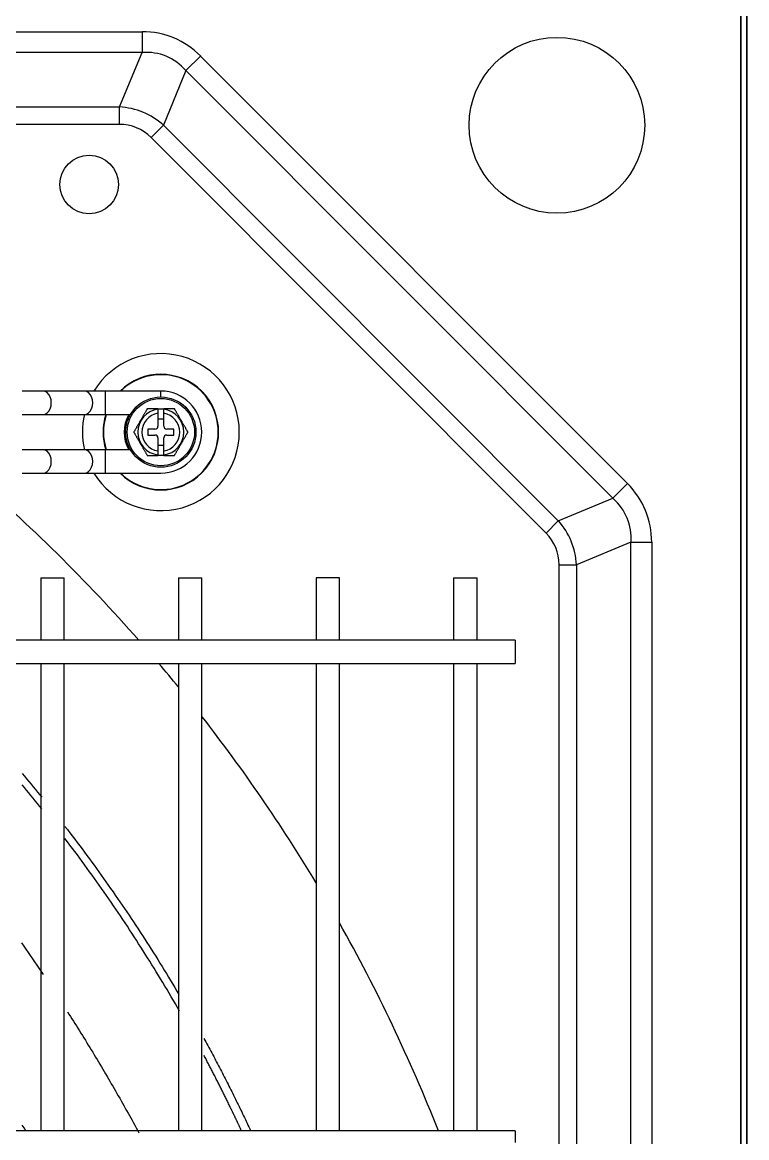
# Model space of a CAD drawing. Header units: millimetres. Extents: x 0 to 504600, y 0 to 118800.
# Drawn here: x 437382.8 to 437506.5, y 46227.1 to 46417.4 of the extents above; entities that cross this region are included whole.
import ezdxf

# ---------------------------------------------------------------- set-up
doc = ezdxf.new("R2010")
doc.units = ezdxf.units.MM
doc.header["$LTSCALE"] = 200
doc.layers.add('LG-AIRCON', color=240, linetype='Continuous')

# ---------------------------------------------------------------- blocks, each defined once
blk = doc.blocks.new('UXC')
at = {"layer": 'LG-AIRCON', "color": 0}
for p, q in [((390.35, 760.7), (390.35, 733)), ((390.35, 733), (390.35, 760.7)), ((391.35, 733), (391.35, 760.7)), ((391.35, 760.7), (391.35, 733)), ((-329.91, 738.07), (288.09, 738.07)), ((288.09, 738.07), (288.09, 734.54)), ((288.09, 734.54), (-329.91, 734.54)), ((284.23, 725.23), (288.09, 734.54)), ((295.59, 731.43), (298.09, 733.92)), ((298.09, 733.92), (370.99, 660.96)), ((390.35, 733), (390.35, 30)), ((390.35, 30), (390.35, 733)), ((391.35, 30), (391.35, 733)), ((391.35, 733), (391.35, 30)), ((295.59, 731.43), (291.73, 722.12)), ((368.48, 658.46), (295.59, 731.43)), ((130.61, 725.23), (284.23, 725.23)), ((284.23, 722.26), (284.23, 725.23)), ((284.23, 722.26), (143.59, 722.26)), ((289.63, 720.02), (291.73, 722.12)), ((291.73, 722.12), (359.18, 654.61)), ((357.08, 652.51), (289.63, 720.02)), ((271.18, 676.75), (267.64, 676.75)), ((278.25, 676.75), (271.18, 676.75)), ((281.78, 676.75), (278.25, 676.75)), ((291.3, 676.75), (281.78, 676.75)), ((281.78, 676.75), (281.78, 672.75)), ((291.3, 675.66), (291.3, 676.75)), ((267.64, 672.75), (271.18, 672.75)), ((271.18, 672.75), (278.25, 672.75)), ((278.25, 672.75), (281.78, 672.75)), ((281.78, 672.75), (286.11, 672.75)), ((290.8, 673.75), (291.8, 673.75)), ((290.8, 673.64), (290.8, 672.96)), ((290.8, 672.96), (290.8, 670.75)), ((291.8, 671.95), (290.8, 671.95)), ((291.8, 672.96), (291.8, 673.64)), ((291.8, 670.75), (291.8, 672.96)), ((289.1, 670.25), (289.1, 669.25)), ((290.3, 670.25), (289.1, 670.25)), ((293.5, 670.25), (292.3, 670.25)), ((293.5, 669.25), (293.5, 670.25)), ((289.1, 669.25), (290.3, 669.25)), ((290.8, 668.75), (290.8, 666.54)), ((291.8, 666.54), (291.8, 668.75)), ((292.3, 669.25), (293.5, 669.25)), ((271.18, 666.75), (267.64, 666.75)), ((278.25, 666.75), (271.18, 666.75)), ((281.78, 666.75), (278.25, 666.75)), ((286.11, 666.75), (281.78, 666.75)), ((281.78, 666.75), (281.78, 662.75)), ((290.8, 667.55), (291.8, 667.55)), ((290.8, 666.54), (290.8, 665.86)), ((291.8, 665.86), (291.8, 666.54)), ((291.8, 665.75), (290.8, 665.75)), ((267.64, 662.75), (271.18, 662.75)), ((271.18, 662.75), (278.25, 662.75)), ((278.25, 662.75), (281.78, 662.75)), ((281.78, 662.75), (291.3, 662.75)), ((368.48, 658.46), (370.99, 660.96)), ((359.18, 654.61), (368.48, 658.46)), ((357.08, 652.51), (359.18, 654.61)), ((371.59, 650.97), (362.28, 647.11)), ((371.59, 110.97), (371.59, 650.97)), ((371.59, 650.97), (375.12, 650.97)), ((375.12, 650.97), (375.12, 110.97)), ((359.31, 114.82), (359.31, 647.11)), ((359.31, 647.11), (362.28, 647.11)), ((362.28, 647.11), (362.28, 114.82)), ((270.8, 644.91), (270.8, 634.25)), ((270.8, 644.91), (274.8, 644.91)), ((274.8, 634.25), (274.8, 644.91)), ((294.3, 644.91), (294.3, 634.25)), ((294.3, 644.91), (298.3, 644.91)), ((298.3, 634.25), (298.3, 644.91)), ((317.8, 644.91), (317.8, 634.25)), ((321.8, 644.91), (317.8, 644.91)), ((321.8, 634.25), (321.8, 644.91)), ((341.3, 644.91), (341.3, 634.25)), ((341.3, 644.91), (345.3, 644.91)), ((345.3, 634.25), (345.3, 644.91)), ((351.81, 634.25), (-393.71, 634.25)), ((351.81, 634.25), (351.81, 632.25)), ((351.81, 632.25), (351.81, 630.25)), ((-393.71, 630.25), (351.81, 630.25)), ((270.8, 630.25), (270.8, 550.5)), ((274.8, 550.5), (274.8, 630.25)), ((294.3, 630.25), (294.3, 550.5)), ((298.3, 550.5), (298.3, 630.25)), ((317.8, 630.25), (317.8, 550.5)), ((321.8, 550.5), (321.8, 630.25)), ((341.3, 630.25), (341.3, 550.5)), ((345.3, 550.5), (345.3, 630.25)), ((351.81, 550.5), (-393.71, 550.5)), ((351.81, 550.5), (351.81, 548.5))]:
    blk.add_line(p, q, dxfattribs=at)
for points in [[(288.99, 673.75), (288.98, 673.73), (288.96, 673.7), (288.93, 673.64), (288.89, 673.57), (288.85, 673.5), (288.8, 673.42), (288.76, 673.34), (288.71, 673.25), (288.66, 673.17), (288.61, 673.08), (288.56, 672.99), (288.51, 672.91), (288.46, 672.82), (288.4, 672.73), (288.35, 672.64), (288.3, 672.55), (288.25, 672.46), (288.2, 672.37), (288.15, 672.28), (288.1, 672.2), (288.04, 672.11), (287.99, 672.02), (287.94, 671.93), (287.89, 671.84), (287.84, 671.75), (287.79, 671.66), (287.73, 671.57), (287.68, 671.48), (287.63, 671.39), (287.58, 671.3), (287.53, 671.21), (287.48, 671.12), (287.42, 671.03), (287.37, 670.94), (287.32, 670.86), (287.27, 670.77), (287.22, 670.68), (287.17, 670.59), (287.12, 670.5), (287.07, 670.41), (287.02, 670.33), (286.97, 670.24), (286.92, 670.16), (286.87, 670.08), (286.83, 670), (286.78, 669.92), (286.75, 669.86), (286.71, 669.8), (286.69, 669.77), (286.68, 669.75)], [(290.8, 673.75), (290.76, 673.75), (290.72, 673.75), (290.68, 673.75), (290.64, 673.75), (290.59, 673.75), (290.55, 673.75), (290.51, 673.75), (290.47, 673.75), (290.43, 673.75), (290.39, 673.75), (290.35, 673.75), (290.3, 673.75), (290.26, 673.75), (290.22, 673.75), (290.18, 673.75), (290.14, 673.75), (290.1, 673.75), (290.06, 673.75), (290.01, 673.75), (289.97, 673.75), (289.93, 673.75), (289.89, 673.75), (289.85, 673.75), (289.81, 673.75), (289.77, 673.75), (289.73, 673.75), (289.69, 673.75), (289.65, 673.75), (289.61, 673.75), (289.57, 673.75), (289.53, 673.75), (289.49, 673.75), (289.45, 673.75), (289.41, 673.75), (289.37, 673.75), (289.33, 673.75), (289.3, 673.75), (289.26, 673.75), (289.23, 673.75), (289.19, 673.75), (289.16, 673.75), (289.13, 673.75), (289.1, 673.75), (289.08, 673.75), (289.05, 673.75), (289.03, 673.75), (289.02, 673.75), (289, 673.75), (289, 673.75), (288.99, 673.75)], [(290.8, 673.75), (290.8, 673.75), (290.8, 673.75), (290.8, 673.74), (290.8, 673.74), (290.8, 673.74), (290.8, 673.74), (290.8, 673.73), (290.8, 673.73), (290.8, 673.73), (290.8, 673.73), (290.8, 673.73), (290.8, 673.72), (290.8, 673.72), (290.8, 673.72), (290.8, 673.72), (290.8, 673.71), (290.8, 673.71), (290.8, 673.71), (290.8, 673.71), (290.8, 673.71), (290.8, 673.7), (290.8, 673.7), (290.8, 673.7), (290.8, 673.7), (290.8, 673.69), (290.8, 673.69), (290.8, 673.69), (290.8, 673.69), (290.8, 673.68), (290.8, 673.68), (290.8, 673.68), (290.8, 673.68), (290.8, 673.68), (290.8, 673.67), (290.8, 673.67), (290.8, 673.67), (290.8, 673.67), (290.8, 673.66), (290.8, 673.66), (290.8, 673.66), (290.8, 673.66), (290.8, 673.66), (290.8, 673.65), (290.8, 673.65), (290.8, 673.65), (290.8, 673.65), (290.8, 673.64), (290.8, 673.64), (290.8, 673.64), (290.8, 673.64)], [(293.61, 673.75), (293.61, 673.75), (293.6, 673.75), (293.59, 673.75), (293.57, 673.75), (293.55, 673.75), (293.53, 673.75), (293.5, 673.75), (293.47, 673.75), (293.44, 673.75), (293.41, 673.75), (293.38, 673.75), (293.34, 673.75), (293.3, 673.75), (293.27, 673.75), (293.23, 673.75), (293.19, 673.75), (293.15, 673.75), (293.11, 673.75), (293.08, 673.75), (293.04, 673.75), (293, 673.75), (292.95, 673.75), (292.91, 673.75), (292.87, 673.75), (292.83, 673.75), (292.79, 673.75), (292.75, 673.75), (292.71, 673.75), (292.67, 673.75), (292.63, 673.75), (292.59, 673.75), (292.55, 673.75), (292.5, 673.75), (292.46, 673.75), (292.42, 673.75), (292.38, 673.75), (292.34, 673.75), (292.3, 673.75), (292.26, 673.75), (292.22, 673.75), (292.17, 673.75), (292.13, 673.75), (292.09, 673.75), (292.05, 673.75), (292.01, 673.75), (291.97, 673.75), (291.93, 673.75), (291.89, 673.75), (291.84, 673.75), (291.8, 673.75)], [(291.8, 673.64), (291.8, 673.64), (291.8, 673.64), (291.8, 673.64), (291.8, 673.65), (291.8, 673.65), (291.8, 673.65), (291.8, 673.65), (291.8, 673.65), (291.8, 673.66), (291.8, 673.66), (291.8, 673.66), (291.8, 673.66), (291.8, 673.67), (291.8, 673.67), (291.8, 673.67), (291.8, 673.67), (291.8, 673.68), (291.8, 673.68), (291.8, 673.68), (291.8, 673.68), (291.8, 673.68), (291.8, 673.69), (291.8, 673.69), (291.8, 673.69), (291.8, 673.69), (291.8, 673.7), (291.8, 673.7), (291.8, 673.7), (291.8, 673.7), (291.8, 673.7), (291.8, 673.71), (291.8, 673.71), (291.8, 673.71), (291.8, 673.71), (291.8, 673.72), (291.8, 673.72), (291.8, 673.72), (291.8, 673.72), (291.8, 673.73), (291.8, 673.73), (291.8, 673.73), (291.8, 673.73), (291.8, 673.73), (291.8, 673.74), (291.8, 673.74), (291.8, 673.74), (291.8, 673.74), (291.8, 673.75), (291.8, 673.75), (291.8, 673.75)], [(295.92, 669.75), (295.91, 669.77), (295.89, 669.8), (295.86, 669.86), (295.82, 669.93), (295.78, 670), (295.73, 670.08), (295.68, 670.16), (295.64, 670.25), (295.59, 670.33), (295.54, 670.42), (295.49, 670.51), (295.43, 670.59), (295.38, 670.68), (295.33, 670.77), (295.28, 670.86), (295.23, 670.95), (295.18, 671.04), (295.13, 671.13), (295.08, 671.22), (295.02, 671.3), (294.97, 671.39), (294.92, 671.48), (294.87, 671.57), (294.82, 671.66), (294.77, 671.75), (294.71, 671.84), (294.66, 671.93), (294.61, 672.02), (294.56, 672.11), (294.51, 672.2), (294.46, 672.29), (294.4, 672.38), (294.35, 672.47), (294.3, 672.56), (294.25, 672.64), (294.2, 672.73), (294.15, 672.82), (294.1, 672.91), (294.05, 673), (294, 673.09), (293.95, 673.17), (293.9, 673.26), (293.85, 673.34), (293.8, 673.42), (293.75, 673.5), (293.71, 673.58), (293.67, 673.64), (293.64, 673.7), (293.62, 673.73), (293.61, 673.75)], [(286.68, 669.75), (286.69, 669.73), (286.71, 669.7), (286.75, 669.64), (286.78, 669.57), (286.83, 669.5), (286.87, 669.42), (286.92, 669.34), (286.97, 669.25), (287.02, 669.17), (287.07, 669.08), (287.12, 668.99), (287.17, 668.91), (287.22, 668.82), (287.27, 668.73), (287.32, 668.64), (287.37, 668.55), (287.43, 668.46), (287.48, 668.37), (287.53, 668.28), (287.58, 668.2), (287.63, 668.11), (287.68, 668.02), (287.74, 667.93), (287.79, 667.84), (287.84, 667.75), (287.89, 667.66), (287.94, 667.57), (287.99, 667.48), (288.05, 667.39), (288.1, 667.3), (288.15, 667.21), (288.2, 667.12), (288.25, 667.03), (288.3, 666.94), (288.35, 666.86), (288.41, 666.77), (288.46, 666.68), (288.51, 666.59), (288.56, 666.5), (288.61, 666.41), (288.66, 666.33), (288.71, 666.24), (288.76, 666.16), (288.8, 666.08), (288.85, 666), (288.89, 665.92), (288.93, 665.86), (288.96, 665.8), (288.98, 665.77), (288.99, 665.75)], [(293.61, 665.75), (293.62, 665.77), (293.64, 665.8), (293.67, 665.86), (293.71, 665.93), (293.76, 666), (293.8, 666.08), (293.85, 666.16), (293.9, 666.25), (293.95, 666.33), (294, 666.42), (294.05, 666.51), (294.1, 666.59), (294.15, 666.68), (294.2, 666.77), (294.25, 666.86), (294.3, 666.95), (294.35, 667.04), (294.41, 667.13), (294.46, 667.22), (294.51, 667.3), (294.56, 667.39), (294.61, 667.48), (294.66, 667.57), (294.72, 667.66), (294.77, 667.75), (294.82, 667.84), (294.87, 667.93), (294.92, 668.02), (294.97, 668.11), (295.03, 668.2), (295.08, 668.29), (295.13, 668.38), (295.18, 668.47), (295.23, 668.56), (295.28, 668.64), (295.33, 668.73), (295.39, 668.82), (295.44, 668.91), (295.49, 669), (295.54, 669.09), (295.59, 669.17), (295.64, 669.26), (295.69, 669.34), (295.73, 669.42), (295.78, 669.5), (295.82, 669.58), (295.86, 669.64), (295.89, 669.7), (295.91, 669.73), (295.92, 669.75)], [(288.99, 665.75), (289, 665.75), (289, 665.75), (289.02, 665.75), (289.03, 665.75), (289.05, 665.75), (289.08, 665.75), (289.1, 665.75), (289.13, 665.75), (289.16, 665.75), (289.2, 665.75), (289.23, 665.75), (289.26, 665.75), (289.3, 665.75), (289.34, 665.75), (289.37, 665.75), (289.41, 665.75), (289.45, 665.75), (289.49, 665.75), (289.53, 665.75), (289.57, 665.75), (289.61, 665.75), (289.65, 665.75), (289.69, 665.75), (289.73, 665.75), (289.77, 665.75), (289.81, 665.75), (289.85, 665.75), (289.89, 665.75), (289.94, 665.75), (289.98, 665.75), (290.02, 665.75), (290.06, 665.75), (290.1, 665.75), (290.14, 665.75), (290.18, 665.75), (290.22, 665.75), (290.26, 665.75), (290.31, 665.75), (290.35, 665.75), (290.39, 665.75), (290.43, 665.75), (290.47, 665.75), (290.51, 665.75), (290.55, 665.75), (290.6, 665.75), (290.64, 665.75), (290.68, 665.75), (290.72, 665.75), (290.76, 665.75), (290.8, 665.75)], [(290.8, 665.86), (290.8, 665.86), (290.8, 665.86), (290.8, 665.86), (290.8, 665.85), (290.8, 665.85), (290.8, 665.85), (290.8, 665.85), (290.8, 665.85), (290.8, 665.84), (290.8, 665.84), (290.8, 665.84), (290.8, 665.84), (290.8, 665.83), (290.8, 665.83), (290.8, 665.83), (290.8, 665.83), (290.8, 665.82), (290.8, 665.82), (290.8, 665.82), (290.8, 665.82), (290.8, 665.82), (290.8, 665.81), (290.8, 665.81), (290.8, 665.81), (290.8, 665.81), (290.8, 665.8), (290.8, 665.8), (290.8, 665.8), (290.8, 665.8), (290.8, 665.8), (290.8, 665.79), (290.8, 665.79), (290.8, 665.79), (290.8, 665.79), (290.8, 665.78), (290.8, 665.78), (290.8, 665.78), (290.8, 665.78), (290.8, 665.77), (290.8, 665.77), (290.8, 665.77), (290.8, 665.77), (290.8, 665.77), (290.8, 665.76), (290.8, 665.76), (290.8, 665.76), (290.8, 665.76), (290.8, 665.75), (290.8, 665.75), (290.8, 665.75)], [(291.8, 665.75), (291.8, 665.75), (291.8, 665.75), (291.8, 665.76), (291.8, 665.76), (291.8, 665.76), (291.8, 665.76), (291.8, 665.77), (291.8, 665.77), (291.8, 665.77), (291.8, 665.77), (291.8, 665.77), (291.8, 665.78), (291.8, 665.78), (291.8, 665.78), (291.8, 665.78), (291.8, 665.79), (291.8, 665.79), (291.8, 665.79), (291.8, 665.79), (291.8, 665.8), (291.8, 665.8), (291.8, 665.8), (291.8, 665.8), (291.8, 665.8), (291.8, 665.81), (291.8, 665.81), (291.8, 665.81), (291.8, 665.81), (291.8, 665.82), (291.8, 665.82), (291.8, 665.82), (291.8, 665.82), (291.8, 665.82), (291.8, 665.83), (291.8, 665.83), (291.8, 665.83), (291.8, 665.83), (291.8, 665.84), (291.8, 665.84), (291.8, 665.84), (291.8, 665.84), (291.8, 665.85), (291.8, 665.85), (291.8, 665.85), (291.8, 665.85), (291.8, 665.85), (291.8, 665.86), (291.8, 665.86), (291.8, 665.86), (291.8, 665.86)], [(291.8, 665.75), (291.84, 665.75), (291.89, 665.75), (291.93, 665.75), (291.97, 665.75), (292.01, 665.75), (292.05, 665.75), (292.09, 665.75), (292.13, 665.75), (292.18, 665.75), (292.22, 665.75), (292.26, 665.75), (292.3, 665.75), (292.34, 665.75), (292.38, 665.75), (292.43, 665.75), (292.47, 665.75), (292.51, 665.75), (292.55, 665.75), (292.59, 665.75), (292.63, 665.75), (292.67, 665.75), (292.71, 665.75), (292.76, 665.75), (292.8, 665.75), (292.84, 665.75), (292.88, 665.75), (292.92, 665.75), (292.96, 665.75), (293, 665.75), (293.04, 665.75), (293.08, 665.75), (293.12, 665.75), (293.16, 665.75), (293.19, 665.75), (293.23, 665.75), (293.27, 665.75), (293.31, 665.75), (293.34, 665.75), (293.38, 665.75), (293.41, 665.75), (293.44, 665.75), (293.47, 665.75), (293.5, 665.75), (293.53, 665.75), (293.55, 665.75), (293.57, 665.75), (293.59, 665.75), (293.6, 665.75), (293.61, 665.75), (293.61, 665.75)], [(267.63, 611.47), (268.01, 611.03), (268.38, 610.58), (268.76, 610.13), (269.13, 609.68), (269.5, 609.23), (269.87, 608.78), (270.24, 608.33), (270.61, 607.88), (270.98, 607.43)], [(270.96, 605.47), (270.59, 605.93), (270.22, 606.39), (269.85, 606.84), (269.48, 607.3), (269.11, 607.75), (268.74, 608.2), (268.37, 608.66), (267.99, 609.11), (267.62, 609.56)], [(267.52, 582.58), (267.9, 582.04), (268.27, 581.51), (268.64, 580.97), (269.01, 580.43), (269.38, 579.89), (269.74, 579.35), (270.11, 578.81), (270.48, 578.27), (270.84, 577.73), (271.2, 577.19)], [(274.92, 602.47), (275.34, 601.93), (275.76, 601.38), (276.18, 600.83), (276.6, 600.28), (277.02, 599.73), (277.44, 599.17), (277.85, 598.62), (278.27, 598.06), (278.68, 597.51), (279.09, 596.95), (279.5, 596.39), (279.91, 595.83), (280.32, 595.27), (280.72, 594.71), (281.13, 594.15), (281.53, 593.59), (281.93, 593.02), (282.33, 592.45), (282.73, 591.89), (283.13, 591.32), (283.52, 590.75), (283.92, 590.18), (284.31, 589.61), (284.7, 589.04), (285.09, 588.46), (285.48, 587.89), (285.87, 587.31), (286.26, 586.74), (286.64, 586.16), (287.03, 585.58), (287.41, 585), (287.79, 584.42), (288.17, 583.84), (288.55, 583.25), (288.92, 582.67), (289.3, 582.08), (289.67, 581.5), (290.04, 580.91), (290.42, 580.32), (290.78, 579.73), (291.15, 579.14), (291.52, 578.55), (291.89, 577.95), (292.25, 577.36), (292.61, 576.76), (292.97, 576.17), (293.33, 575.57), (293.69, 574.97), (294.05, 574.37), (294.4, 573.77)], [(294.5, 570.94), (294.15, 571.56), (293.79, 572.17), (293.44, 572.78), (293.08, 573.39), (292.72, 574), (292.36, 574.61), (291.99, 575.22), (291.63, 575.83), (291.26, 576.43), (290.89, 577.04), (290.52, 577.64), (290.15, 578.25), (289.78, 578.85), (289.41, 579.45), (289.03, 580.05), (288.65, 580.65), (288.27, 581.25), (287.89, 581.85), (287.51, 582.45), (287.13, 583.04), (286.74, 583.64), (286.36, 584.23), (285.97, 584.82), (285.58, 585.42), (285.19, 586.01), (284.79, 586.6), (284.4, 587.18), (284, 587.77), (283.61, 588.36), (283.21, 588.94), (282.81, 589.53), (282.4, 590.11), (282, 590.69), (281.6, 591.27), (281.19, 591.85), (280.78, 592.43), (280.37, 593.01), (279.96, 593.58), (279.55, 594.16), (279.13, 594.73), (278.72, 595.31), (278.3, 595.88), (277.88, 596.45), (277.46, 597.02), (277.04, 597.59), (276.62, 598.16), (276.19, 598.72), (275.77, 599.29), (275.34, 599.86), (274.91, 600.42)], [(268.26, 550.51), (267.95, 551.01), (267.63, 551.51)], [(275.35, 570.85), (275.61, 570.44), (275.87, 570.04), (276.12, 569.63), (276.38, 569.23), (276.63, 568.82), (276.89, 568.42), (277.14, 568.01), (277.4, 567.6), (277.65, 567.2), (277.9, 566.79), (278.16, 566.38), (278.41, 565.97), (278.66, 565.56), (278.91, 565.15), (279.16, 564.74), (279.41, 564.33), (279.66, 563.92), (279.91, 563.51), (280.15, 563.1), (280.4, 562.69), (280.65, 562.28), (280.89, 561.87), (281.14, 561.46), (281.38, 561.04), (281.63, 560.63), (281.87, 560.22), (282.12, 559.81), (282.36, 559.39), (282.6, 558.98), (282.84, 558.56), (283.08, 558.15), (283.32, 557.73), (283.56, 557.32), (283.8, 556.9), (284.04, 556.49), (284.28, 556.07), (284.52, 555.65), (284.75, 555.23), (284.99, 554.82), (285.23, 554.4), (285.46, 553.98), (285.7, 553.56), (285.93, 553.14), (286.17, 552.72), (286.4, 552.31), (286.63, 551.89), (286.86, 551.47), (287.09, 551.05), (287.32, 550.62), (287.55, 550.2)], [(298.65, 566.3), (298.82, 565.99), (298.99, 565.68), (299.16, 565.37), (299.33, 565.06), (299.5, 564.75), (299.66, 564.43), (299.83, 564.12), (300, 563.81), (300.17, 563.5), (300.33, 563.19), (300.5, 562.87), (300.66, 562.56), (300.83, 562.25), (300.99, 561.93), (301.16, 561.62), (301.32, 561.31), (301.48, 560.99), (301.65, 560.68), (301.81, 560.37), (301.97, 560.05), (302.13, 559.74), (302.29, 559.42), (302.45, 559.11), (302.61, 558.79), (302.77, 558.48), (302.93, 558.16), (303.09, 557.85), (303.25, 557.53), (303.41, 557.22), (303.57, 556.9), (303.72, 556.59), (303.88, 556.27), (304.04, 555.95), (304.19, 555.64), (304.35, 555.32), (304.5, 555), (304.66, 554.69), (304.81, 554.37), (304.97, 554.05), (305.12, 553.74), (305.27, 553.42), (305.42, 553.1), (305.58, 552.78), (305.73, 552.46), (305.88, 552.15), (306.03, 551.83), (306.18, 551.51), (306.33, 551.19), (306.48, 550.87), (306.63, 550.55)], [(303.13, 554.62), (303.04, 554.8), (302.95, 554.98), (302.87, 555.15), (302.78, 555.33), (302.7, 555.5), (302.61, 555.68), (302.52, 555.86), (302.44, 556.03), (302.35, 556.21), (302.26, 556.38), (302.18, 556.56), (302.09, 556.73), (302, 556.91), (301.92, 557.08), (301.83, 557.26), (301.74, 557.44), (301.65, 557.61), (301.57, 557.79), (301.48, 557.96), (301.39, 558.14), (301.3, 558.31), (301.21, 558.49), (301.12, 558.66), (301.04, 558.84), (300.95, 559.01), (300.86, 559.19), (300.77, 559.36), (300.68, 559.53), (300.59, 559.71), (300.5, 559.88), (300.41, 560.06), (300.32, 560.23), (300.23, 560.41), (300.14, 560.58), (300.05, 560.76), (299.96, 560.93), (299.87, 561.1), (299.78, 561.28), (299.69, 561.45), (299.6, 561.63), (299.51, 561.8), (299.42, 561.97), (299.33, 562.15), (299.23, 562.32), (299.14, 562.5), (299.05, 562.67), (298.96, 562.84), (298.87, 563.02), (298.78, 563.19), (298.68, 563.36)], [(305.05, 550.57), (305.02, 550.65), (304.98, 550.73), (304.94, 550.81), (304.9, 550.89), (304.86, 550.97), (304.83, 551.05), (304.79, 551.14), (304.75, 551.22), (304.71, 551.3), (304.67, 551.38), (304.64, 551.46), (304.6, 551.54), (304.56, 551.62), (304.52, 551.71), (304.48, 551.79), (304.44, 551.87), (304.41, 551.95), (304.37, 552.03), (304.33, 552.11), (304.29, 552.19), (304.25, 552.27), (304.21, 552.36), (304.18, 552.44), (304.14, 552.52), (304.1, 552.6), (304.06, 552.68), (304.02, 552.76), (303.98, 552.84), (303.94, 552.92), (303.91, 553), (303.87, 553.09), (303.83, 553.17), (303.79, 553.25), (303.75, 553.33), (303.71, 553.41), (303.67, 553.49), (303.63, 553.57), (303.59, 553.65), (303.56, 553.73), (303.52, 553.82), (303.48, 553.9), (303.44, 553.98), (303.4, 554.06), (303.36, 554.14), (303.32, 554.22), (303.28, 554.3), (303.24, 554.38), (303.2, 554.46), (303.16, 554.54), (303.13, 554.62)]]:
    blk.add_lwpolyline(points, dxfattribs=at)
for centre, radius in [((358.94, 722.11), 15), ((279.05, 712), 5), ((291.3, 669.75), 6), ((291.3, 669.75), 5.75)]:
    blk.add_circle(centre, radius, dxfattribs=at)
for centre, radius, start, end in [((291.3, 669.75), 13.4, 0, 148.5169), ((291.3, 669.75), 9.87, 225.1912, 134.8087), ((291.3, 669.75), 9.8, 0, 134.3925), ((291.3, 669.75), 7, 0, 90), ((291.3, 669.75), 13.4, 167.0682, 192.9319), ((291.3, 669.75), 9.87, 162.2981, 180), ((291.3, 669.75), 9.8, 162.1688, 197.8313), ((291.3, 669.75), 6.26, 151.3688, 208.6314), ((291.3, 669.75), 3.92, 97.3304, 262.6696), ((291.3, 669.75), 3.25, 98.8499, 261.1501), ((291.3, 669.75), 3.92, 277.3304, 82.6696), ((291.3, 669.75), 3.25, 278.8499, 81.1501), ((290.3, 670.75), 0.5, 270, 0), ((292.3, 670.75), 0.5, 180, 270), ((291.3, 669.75), 13.4, 211.4831, 0), ((291.3, 669.75), 9.87, 180, 197.7019), ((291.3, 669.75), 9.8, 225.6075, 0), ((290.3, 668.75), 0.5, 0, 90), ((291.3, 669.75), 7, 270, 0), ((292.3, 668.75), 0.5, 90, 180), ((73.55, 446), 285, 41.3395, 49.5101), ((73.55, 446), 285, 39.2344, 40.2775), ((73.55, 446), 285, 31.0177, 37.9451), ((73.55, 446), 285, 21.5104, 29.4193)]:
    blk.add_arc(centre, radius, start, end, dxfattribs=at)
for centre, major_axis, ratio, start_param, end_param in [((282.23, 709.79), (11.29, 27.23), 0.678562, 6.009009, 6.557362), ((282.23, 709.79), (9.99, 24.09), 0.575125, 6.009009, 6.557362), ((281.06, 706.99), (7.19, 17.34), 0.799319, 6.009009, 6.557362), ((281.06, 706.99), (6.09, 14.7), 0.678562, 6.009009, 6.557362), ((271.18, 674.75), (0, -2), 0.707107, 0, 3.141596), ((278.25, 674.75), (0, -2), 0.707107, 0, 3.141596), ((271.18, 664.75), (0, 2), 0.707107, 3.141589, 6.283185), ((278.25, 664.75), (0, 2), 0.707107, 3.141589, 6.283185), ((346.84, 645.11), (27.23, 11.27), 0.678635, 6.009333, 6.557037), ((346.84, 645.11), (24.1, 9.97), 0.575203, 6.009333, 6.557037), ((344.04, 643.95), (17.34, 7.18), 0.799379, 6.009333, 6.557037), ((344.04, 643.95), (14.7, 6.09), 0.678635, 6.009333, 6.557037)]:
    blk.add_ellipse(centre, major_axis=major_axis, ratio=ratio, start_param=start_param, end_param=end_param, dxfattribs=at)
blk = doc.blocks.new('UXC+UXC')
at = {"layer": 'LG-AIRCON', "color": 0}
blk.add_blockref('UXC', (1640, 0), dxfattribs=at)

msp = doc.modelspace()

# ---------------------------------------------------------------- block references
at = {"layer": 'LG-AIRCON', "color": 211}
msp.add_blockref('UXC+UXC', (435475.17, 45677.72), dxfattribs=at)

doc.saveas('drawing.dxf')
